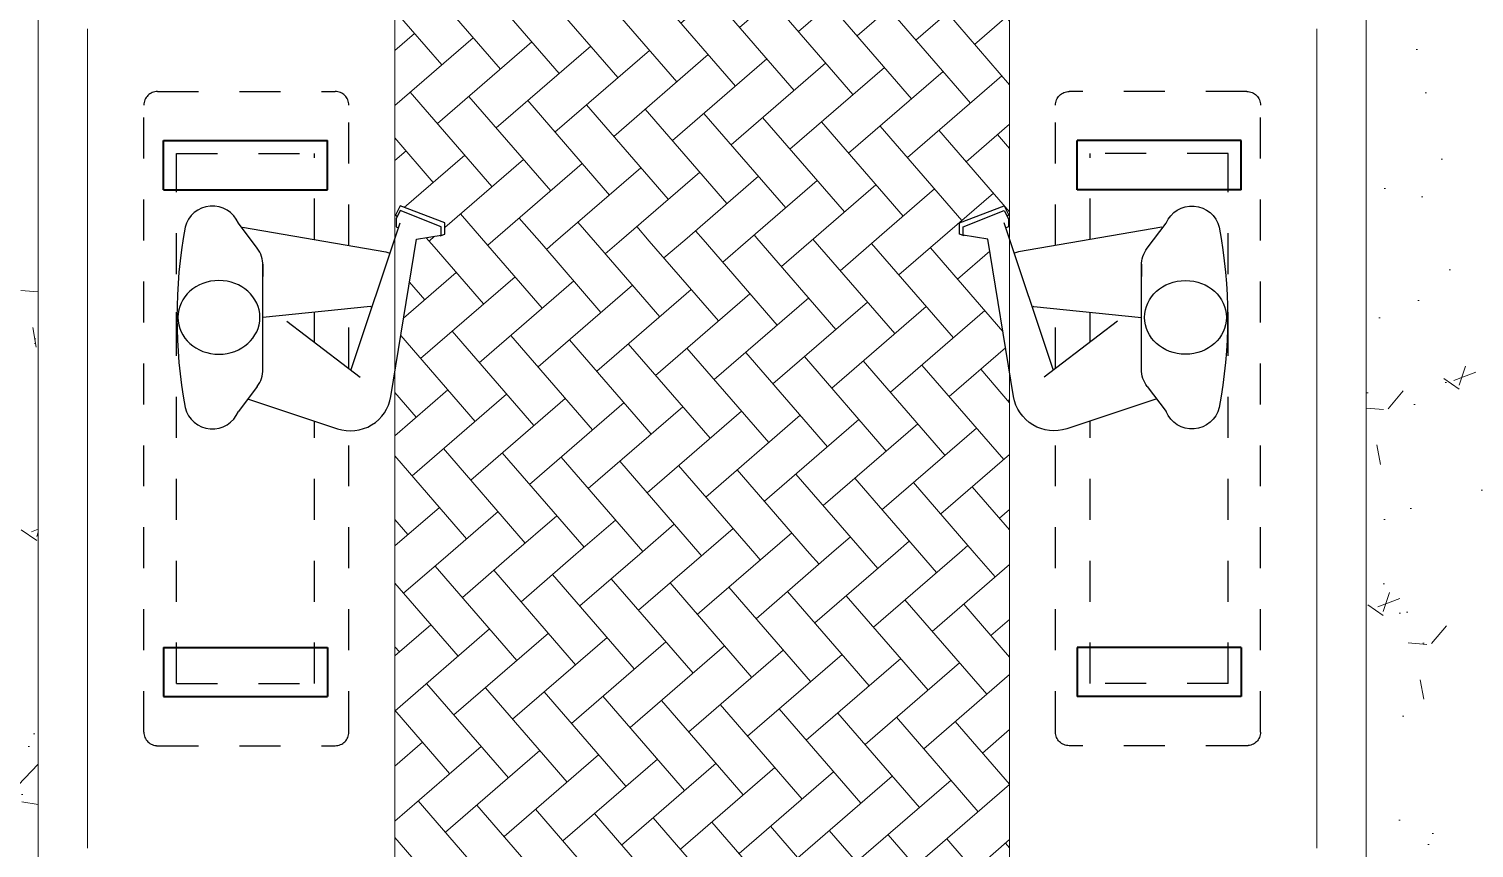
# Model space of a CAD drawing. Header units: metres. Extents: x 12093 to 20303, y 514 to 1412.
# Drawn here: x 19837.717 to 19841.243, y 764.05 to 766.05 of the extents above; entities that cross this region are included whole.
import ezdxf

# ---------------------------------------------------------------- set-up
doc = ezdxf.new("R2010")
doc.units = ezdxf.units.M
doc.linetypes.add('DASHED2', pattern=[9.525, 6.35, -3.175])
doc.layers.get('0').update_dxf_attribs({"lineweight": 13})
doc.layers.add('2', color=2, linetype='Continuous')
doc.layers.add('Proyecciones', color=52, linetype='DASHED2')
for name, color, linetype, lineweight in [('grass', 64, 'Continuous', 13), ('JARDINERA', 132, 'Continuous', 40), ('MANZANAS-ORIGINALES', 147, 'Continuous', 9), ('piso verma', 25, 'Continuous', 20), ('text.-piso', 35, 'Continuous', 5)]:
    doc.layers.add(name, color=color, linetype=linetype, lineweight=lineweight)

# ---------------------------------------------------------------- blocks, each defined once
blk = doc.blocks.new('ELLIPSE')
blk.add_circle((0.5, 0.5), 0.5)
blk = doc.blocks.new('ytytyu')
at = {"layer": '2'}
for p, q in [((19839.3505, 759.4545), (19839.3392, 759.4316)), ((19839.3392, 759.4316), (19839.3433, 759.4295)), ((19839.3501, 759.443), (19839.3401, 759.423)), ((19839.3401, 759.423), (19839.3401, 759.403)), ((19839.4501, 759.403), (19839.3501, 759.443)), ((19839.4592, 759.4135), (19839.3505, 759.4545)), ((19839.0015, 759.3509), (19838.9555, 759.4123)), ((19838.9655, 759.4023), (19839.3155, 759.3423)), ((19839.2301, 759.053), (19839.3501, 759.413)), ((19839.3401, 759.403), (19839.3461, 759.401)), ((19839.4479, 759.3814), (19839.4592, 759.3858)), ((19839.4501, 759.383), (19839.4501, 759.403)), ((19839.4592, 759.3858), (19839.4592, 759.4135)), ((19839.3276, 758.9894), (19839.3901, 759.373)), ((19839.3901, 759.373), (19839.4501, 759.383)), ((19839.4479, 759.3814), (19839.4477, 759.3826)), ((19839.3155, 759.3423), (19839.3254, 759.339)), ((19839.0155, 759.3123), (19839.0155, 759.2823)), ((19839.0155, 759.0823), (19839.0155, 759.3089)), ((19839.2781, 759.2085), (19839.0155, 759.1823)), ((19839.2781, 759.2085), (19839.2815, 759.2074)), ((19839.0739, 759.1734), (19839.2525, 759.0363)), ((19839.0155, 759.0523), (19839.0155, 759.0823)), ((19839.0015, 759.0136), (19838.9555, 758.9523)), ((19838.9801, 758.983), (19839.1973, 758.9106))]:
    blk.add_line(p, q, dxfattribs=at)
for centre, radius, start, end in [((19838.8922, 759.3856), 0.0687, 22.8337, 165.9638), ((19840.0255, 759.1823), 1.22, 169.6111, 190.3889), ((19838.9455, 759.3089), 0.07, 0, 36.8699), ((19838.9455, 759.0556), 0.07, 323.1301, 0), ((19838.8922, 758.9789), 0.0687, 194.0362, 337.1663), ((19839.2289, 759.0054), 0.1, 251.5651, 350.7539)]:
    blk.add_arc(centre, radius, start, end, dxfattribs=at)
at = {"layer": 'JARDINERA', "ltscale": 0.01}
for p, q in [((19838.7726, 759.6138), (19839.1726, 759.6138)), ((19838.7726, 759.4938), (19838.7726, 759.6138)), ((19839.1726, 759.4938), (19839.1726, 759.6138)), ((19838.7726, 759.4938), (19839.1726, 759.4938)), ((19838.7726, 758.3766), (19838.7726, 758.2566)), ((19838.7726, 758.3766), (19839.1726, 758.3766)), ((19839.1726, 758.3766), (19839.1726, 758.2566)), ((19838.7726, 758.2566), (19839.1726, 758.2566))]:
    blk.add_line(p, q, dxfattribs=at)
at = {"layer": 'Proyecciones', "ltscale": 0.006}
for p, q in [((19838.7583, 759.7338), (19839.1918, 759.7338)), ((19838.7251, 758.1699), (19838.7251, 759.7005)), ((19839.2251, 759.3578), (19839.2251, 759.7005)), ((19838.8043, 758.2882), (19838.8043, 759.5821)), ((19839.141, 759.3722), (19839.141, 759.5821)), ((19838.8043, 759.1219), (19838.8043, 759.1948)), ((19839.141, 759.1219), (19839.141, 759.1948)), ((19839.2251, 759.0574), (19839.2251, 759.2032)), ((19838.8043, 758.2882), (19838.8043, 758.9293)), ((19839.141, 758.2882), (19839.141, 758.9293)), ((19839.2251, 758.1699), (19839.2251, 758.9055)), ((19838.7583, 758.1366), (19839.1918, 758.1366))]:
    blk.add_line(p, q, dxfattribs=at)
at = {"layer": 'Proyecciones', "ltscale": 0.005}
for p, q in [((19838.8043, 759.5821), (19839.141, 759.5821)), ((19838.8043, 758.2882), (19839.141, 758.2882))]:
    blk.add_line(p, q, dxfattribs=at)
for centre, start, end in [((19838.7583, 759.7005), 90, 180), ((19839.1918, 759.7005), 0, 90), ((19838.7583, 758.1699), 180, 270), ((19839.1918, 758.1699), 270, 0), ((19838.7583, 758.1699), 264.6442, 270)]:
    blk.add_arc(centre, 0.0333, start, end, dxfattribs=at)
at = {"layer": '2', "xscale": 0.180000000000291, "yscale": -0.2000000000000455, "zscale": 0.180000000000291, "rotation": 90}
blk.add_blockref('ELLIPSE', (19838.808, 759.0923), dxfattribs=at)

msp = doc.modelspace()

# ---------------------------------------------------------------- hatches: boundary and pattern name
at = {"layer": 'grass'}
h = msp.add_hatch(dxfattribs=at)
h.set_pattern_fill('AR-CONC', color=256, scale=0.003, style=0)
h.set_pattern_definition([(50, (0, 0), (0.546554007, -0.047817257), [0.05715, -0.62865]), (355, (0, 0), (-0.105728478, 0.573169929), [0.04572, -0.50292]), (100.451, (0.04555, -0.004), (0.440827505, 0.525350063), [0.04857, -0.53427]), (46.1842, (0, 0.1524), (0.813237123, -0.126126984), [0.085725, -0.942975]), (96.6356, (0.0678, 0.1419), (0.712212703, 0.742276668), [0.072855, -0.801405]), (351.184, (0, 0.1524), (0.712213817, 0.742275354), [0.06858, -0.75438]), (21, (0.0762, 0.1143), (0.45484464, -0.306796556), [0.05715, -0.62865]), (326, (0.0762, 0.1143), (0.185406085, 0.552563898), [0.04572, -0.50292]), (71.4514, (0.1141, 0.08873), (0.640249472, 0.245768573), [0.04857, -0.53427]), (37.5, (0, 0), (0.0092658098, 0.2536651166), [0, -0.496824, 0, -0.51054, 0, -0.504825]), (7.5, (0, 0), (0.2004589875, 0.3005417245), [0, -0.291084, 0, -0.485394, 0, -0.192405]), (327.5, (-0.16993, 0), (0.4067717855, -0.017186232), [0, -0.1905, 0, -0.59436, 0, -0.78867]), (317.5, (-0.24613, 0), (0.444387544, 0.076279473), [0, -0.24765, 0, -0.394716, 0, -0.56007])])
h.paths.add_polyline_path([(19837.7397, 766.1421), (19838.3397, 766.3029), (19838.3397, 767.851), (19836.5097, 767.9556), (19836.5097, 764.7573), (19837.7397, 764.7621)])
h.paths.add_polyline_path([(19836.5097, 761.997), (19838.3397, 761.9138), (19838.3397, 763.7972), (19837.7397, 763.9579), (19837.7397, 764.7621), (19836.5097, 764.7573)])
h.paths.add_polyline_path([(19840.9797, 763.9579), (19840.3797, 763.7972), (19840.3797, 761.8212), (19842.2097, 761.7381), (19842.2097, 764.7797), (19840.9797, 764.7749)])
h.paths.add_polyline_path([(19840.9797, 764.7749), (19842.2097, 764.7797), (19842.2097, 767.6296), (19840.3797, 767.7343), (19840.3797, 766.3029), (19840.9797, 766.1421)])
at = {"layer": 'text.-piso', "ltscale": 5}
h = msp.add_hatch(dxfattribs=at)
h.set_pattern_fill('AR-HBONE', color=256, scale=0.001, angle=85.8762252, style=0)
h.paths.add_polyline_path([(19840.1097, 766.3748), (19838.6097, 766.4189), (19838.6097, 765.5377), (19838.6185, 765.5643), (19838.6125, 765.5663), (19838.6125, 765.5863), (19838.6158, 765.5929), (19838.6116, 765.595), (19838.6229, 765.6179), (19838.7316, 765.5769), (19838.7316, 765.5491), (19838.7203, 765.5447), (19838.7201, 765.5459), (19838.6625, 765.5363), (19838.6593, 765.5164), (19839.9877, 765.5531), (19839.9877, 765.5769), (19840.0964, 765.6179), (19840.1077, 765.595), (19840.1035, 765.5929), (19840.1068, 765.5863), (19840.1068, 765.5663), (19840.1008, 765.5643), (19840.1035, 765.5563), (19840.1097, 765.5565)])
h = msp.add_hatch(dxfattribs=at)
h.set_pattern_fill('AR-HBONE', color=256, scale=0.001, angle=85.8762252, style=0)
h.paths.add_polyline_path([(19840.1097, 765.2116), (19840.0568, 765.5363), (19839.9992, 765.5459), (19839.999, 765.5447), (19839.9877, 765.5491), (19839.9877, 765.5531), (19838.6593, 765.5164), (19838.6097, 765.2116), (19838.6097, 764.7655), (19840.1097, 764.7715)])
h = msp.add_hatch(dxfattribs=at)
h.set_pattern_fill('AR-HBONE', color=256, scale=0.001, angle=85.8762252, style=0)
h.paths.add_polyline_path([(19840.1097, 764.7715), (19838.6097, 764.7655), (19838.6097, 761.9016), (19840.1097, 761.8335)])

# ---------------------------------------------------------------- linework, layer by layer
at = {"layer": 'MANZANAS-ORIGINALES'}
for p, q in [((19838.6097, 756.0804), (19838.6097, 829.0533)), ((19840.1097, 756.0804), (19840.1097, 829.0533)), ((19837.7397, 763.9579), (19837.7397, 766.1421)), ((19840.9797, 763.9579), (19840.9797, 766.1421)), ((19837.8597, 764.05), (19837.8597, 766.05)), ((19840.8597, 764.05), (19840.8597, 766.05))]:
    msp.add_line(p, q, dxfattribs=at)

# ---------------------------------------------------------------- block references
at = {"layer": 'piso verma', "lineweight": 20}
msp.add_blockref('ytytyu', (-0.7275, 6.1634), dxfattribs=at)
at = {"layer": 'piso verma', "lineweight": 20, "xscale": -1}
msp.add_blockref('ytytyu', (39679.4469, 6.1634), dxfattribs=at)

doc.saveas('drawing.dxf')
